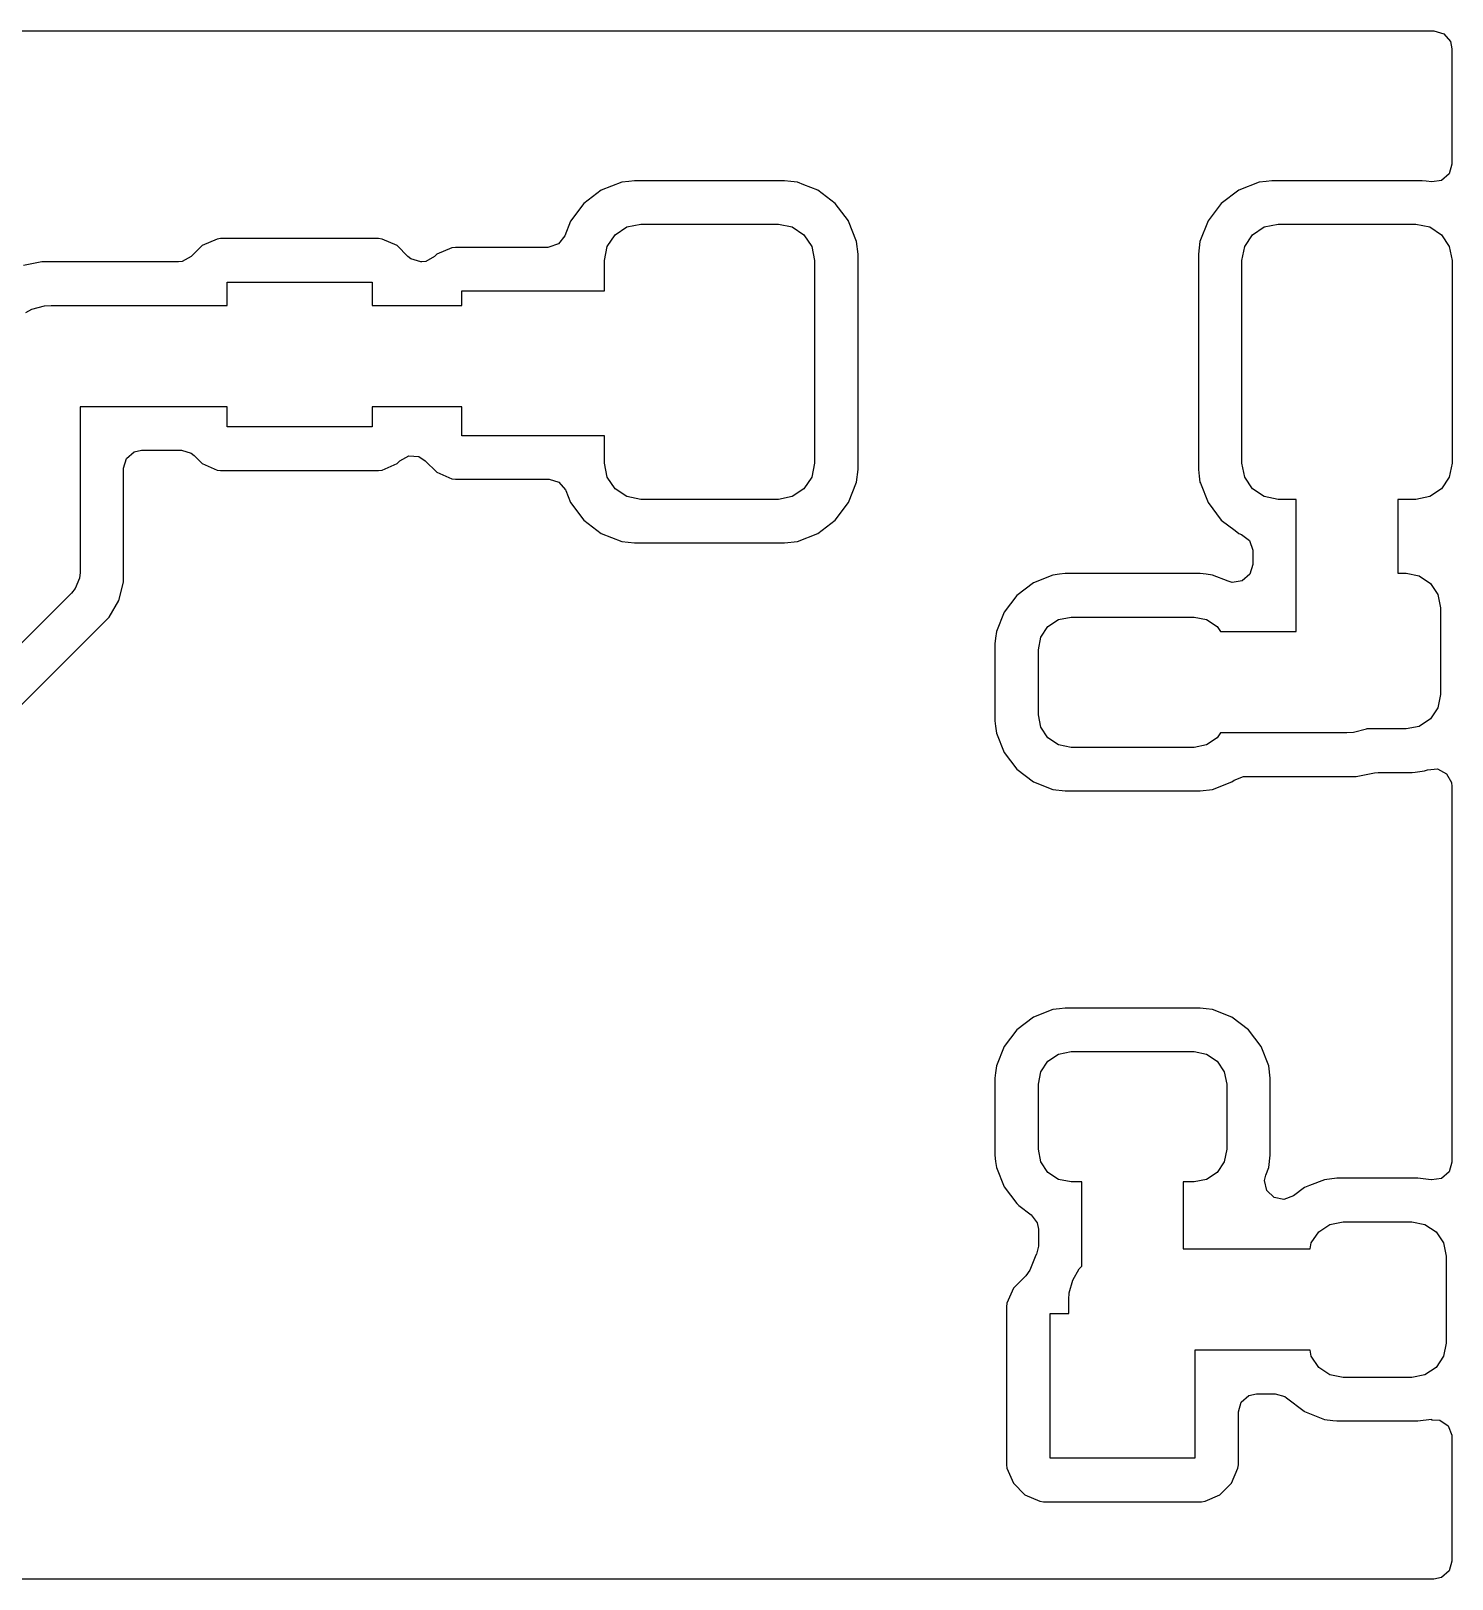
# Model space of a CAD drawing. Extents: x 98.6 to 124.4, y -100.9 to -89.8.
# Drawn here: x 114.56 to 124.36, y -100.7 to -90.02 of the extents above; entities that cross this region are included whole.
import ezdxf

# ---------------------------------------------------------------- set-up
doc = ezdxf.new("R2010")
doc.units = 0
doc.layers.add('BLACK', color=7, linetype='CONTINUOUS')

msp = doc.modelspace()

# ---------------------------------------------------------------- linework, layer by layer
at = {"layer": 'BLACK', "linetype": 'CONTINUOUS'}
for p, q in [((111.182676, -90.0155), (124.2405, -90.0155)), ((124.2405, -90.0155), (124.307539, -90.035185)), ((124.307539, -90.035185), (124.353294, -90.087989)), ((124.353294, -90.087989), (124.3645, -90.1395)), ((124.3645, -90.1395), (124.3645, -90.934503)), ((124.3645, -90.934503), (124.344815, -91.001542)), ((118.633438, -91.060122), (118.492656, -91.115639)), ((118.682853, -91.054188), (118.633438, -91.060122)), ((118.721898, -91.0495), (118.682853, -91.054188)), ((119.758102, -91.0495), (118.721898, -91.0495)), ((119.800926, -91.054642), (119.758102, -91.0495)), ((119.846561, -91.060122), (119.800926, -91.054642)), ((119.846563, -91.060122), (119.846561, -91.060122)), ((119.846564, -91.060123), (119.846563, -91.060122)), ((119.891192, -91.077722), (119.846564, -91.060123)), ((123.033438, -91.060122), (122.892656, -91.115639)), ((123.082853, -91.054188), (123.033438, -91.060122)), ((123.121898, -91.0495), (123.082853, -91.054188)), ((124.158102, -91.0495), (123.121898, -91.0495)), ((124.185651, -91.052808), (124.158102, -91.0495)), ((124.225718, -91.057619), (124.185651, -91.052808)), ((124.292011, -91.047297), (124.225718, -91.057619)), ((124.344815, -91.001542), (124.292011, -91.047297)), ((118.492656, -91.115639), (118.372077, -91.207077)), ((119.987343, -91.115639), (119.891192, -91.077722)), ((120.107922, -91.207077), (119.987343, -91.115639)), ((122.892656, -91.115639), (122.772077, -91.207077)), ((118.372077, -91.207077), (118.280638, -91.327658)), ((120.19936, -91.327656), (120.107922, -91.207077)), ((122.772077, -91.207077), (122.680639, -91.327656)), ((118.280637, -91.32766), (118.239889, -91.43099)), ((118.280638, -91.327658), (118.280637, -91.32766)), ((118.588223, -91.423223), (118.669329, -91.36903)), ((118.669329, -91.36903), (118.765, -91.35)), ((118.765, -91.35), (119.715, -91.35)), ((119.715, -91.35), (119.810671, -91.36903)), ((119.810671, -91.36903), (119.891777, -91.423223)), ((120.19936, -91.327657), (120.19936, -91.327656)), ((120.199361, -91.327658), (120.19936, -91.327657)), ((120.254877, -91.468436), (120.199361, -91.327658)), ((122.680639, -91.327656), (122.625122, -91.468438)), ((122.988223, -91.423223), (123.069329, -91.36903)), ((123.069329, -91.36903), (123.165, -91.35)), ((123.165, -91.35), (124.115, -91.35)), ((124.115, -91.35), (124.210671, -91.36903)), ((124.210671, -91.36903), (124.291777, -91.423223)), ((115.737234, -91.497794), (115.661848, -91.573181)), ((115.737235, -91.497793), (115.737234, -91.497794)), ((115.840008, -91.452415), (115.737235, -91.497793)), ((115.840012, -91.452413), (115.840008, -91.452415)), ((115.865117, -91.449502), (115.840012, -91.452413)), ((115.865143, -91.4495), (115.865117, -91.449502)), ((116.954865, -91.4495), (115.865143, -91.4495)), ((116.979992, -91.452415), (116.954865, -91.4495)), ((117.082765, -91.497794), (116.979992, -91.452415)), ((117.158152, -91.573181), (117.082765, -91.497794)), ((118.196983, -91.486134), (118.131076, -91.509327)), ((118.239889, -91.43099), (118.196983, -91.486134)), ((118.53403, -91.504329), (118.588223, -91.423223)), ((119.891777, -91.423223), (119.94597, -91.504329)), ((120.2655, -91.556898), (120.254877, -91.468436)), ((122.625122, -91.468438), (122.619842, -91.512413)), ((122.93403, -91.504329), (122.988223, -91.423223)), ((124.291777, -91.423223), (124.34597, -91.504329)), ((115.661848, -91.573181), (115.600525, -91.606666)), ((117.178794, -91.589815), (117.158152, -91.573181)), ((117.245833, -91.6095), (117.178794, -91.589815)), ((117.341848, -91.573181), (117.280525, -91.606666)), ((117.357234, -91.557794), (117.341848, -91.573181)), ((117.357235, -91.557793), (117.357234, -91.557794)), ((117.460008, -91.512415), (117.357235, -91.557793)), ((117.460012, -91.512413), (117.460008, -91.512415)), ((117.485117, -91.509502), (117.460012, -91.512413)), ((117.485143, -91.5095), (117.485117, -91.509502)), ((118.124535, -91.5095), (117.485143, -91.5095)), ((118.131076, -91.509327), (118.124535, -91.5095)), ((118.515, -91.6), (118.53403, -91.504329)), ((118.515, -91.81), (118.515, -91.6)), ((119.94597, -91.504329), (119.965, -91.6)), ((119.965, -91.6), (119.965, -93)), ((120.2655, -93.043102), (120.2655, -91.556898)), ((122.619842, -91.512413), (122.6145, -91.556898)), ((122.6145, -91.556898), (122.6145, -93.043102)), ((122.915, -91.6), (122.93403, -91.504329)), ((122.915, -93), (122.915, -91.6)), ((124.34597, -91.504329), (124.365, -91.6)), ((124.365, -91.6), (124.365, -93)), ((114.630929, -91.6095), (114.505261, -91.634497)), ((115.574167, -91.6095), (114.630929, -91.6095)), ((115.600525, -91.606666), (115.574167, -91.6095)), ((117.254167, -91.6095), (117.245833, -91.6095)), ((117.280525, -91.606666), (117.254167, -91.6095)), ((115.91, -91.91), (115.91, -91.75)), ((115.91, -91.75), (116.91, -91.75)), ((116.91, -91.75), (116.91, -91.91)), ((117.53, -91.91), (117.53, -91.81)), ((117.53, -91.81), (118.515, -91.81)), ((114.561061, -91.936642), (114.649316, -91.912994)), ((114.649316, -91.912994), (114.695, -91.91)), ((114.695, -91.91), (115.91, -91.91)), ((116.91, -91.91), (117.53, -91.91)), ((114.520603, -91.96), (114.561061, -91.936642)), ((115.91, -92.61), (114.895, -92.61)), ((114.895, -92.61), (114.895, -93.755)), ((115.91, -92.75), (115.91, -92.61)), ((117.53, -92.61), (116.91, -92.61)), ((116.91, -92.61), (116.91, -92.75)), ((117.53, -92.81), (117.53, -92.61)), ((116.91, -92.75), (115.91, -92.75)), ((118.515, -92.81), (117.53, -92.81)), ((118.515, -93), (118.515, -92.81)), ((115.1955, -93.0345), (115.215185, -92.967461)), ((115.215185, -92.967461), (115.267989, -92.921706)), ((115.267989, -92.921706), (115.3195, -92.9105)), ((115.3195, -92.9105), (115.594167, -92.9105)), ((115.594167, -92.9105), (115.661206, -92.930185)), ((115.661206, -92.930185), (115.681848, -92.946819)), ((115.681848, -92.946819), (115.737235, -93.002206)), ((117.082765, -93.002206), (117.102319, -92.982652)), ((117.102319, -92.982652), (117.163642, -92.949167)), ((117.163642, -92.949167), (117.233334, -92.954151)), ((117.233334, -92.954151), (117.277681, -92.982652)), ((117.277681, -92.982652), (117.277794, -92.982765)), ((117.277794, -92.982765), (117.357235, -93.062206)), ((115.1955, -93.689108), (115.1955, -93.0345)), ((115.737235, -93.002206), (115.840009, -93.047585)), ((115.840009, -93.047585), (115.865135, -93.0505)), ((115.865135, -93.0505), (116.954864, -93.050499)), ((116.954864, -93.050499), (116.954879, -93.050497)), ((116.954879, -93.050497), (116.954882, -93.050497)), ((116.954882, -93.050497), (116.979987, -93.047586)), ((116.979987, -93.047586), (116.979988, -93.047585)), ((116.979988, -93.047585), (116.979991, -93.047585)), ((116.979991, -93.047585), (117.082765, -93.002206)), ((117.357235, -93.062206), (117.460009, -93.107585)), ((118.53403, -93.095671), (118.515, -93)), ((118.588223, -93.176777), (118.53403, -93.095671)), ((119.94597, -93.095671), (119.891777, -93.176777)), ((119.965, -93), (119.94597, -93.095671)), ((120.254877, -93.131564), (120.2655, -93.043102)), ((122.6145, -93.043102), (122.620126, -93.089954)), ((122.620126, -93.089954), (122.625122, -93.131561)), ((122.93403, -93.095671), (122.915, -93)), ((122.988223, -93.176777), (122.93403, -93.095671)), ((124.34597, -93.095671), (124.291777, -93.176777)), ((124.365, -93), (124.34597, -93.095671)), ((117.460009, -93.107585), (117.485135, -93.1105)), ((117.485135, -93.1105), (118.132421, -93.110499)), ((118.132421, -93.110499), (118.19946, -93.130183)), ((118.19946, -93.130183), (118.245215, -93.182987)), ((118.245215, -93.182987), (118.247775, -93.189008)), ((118.247775, -93.189008), (118.280638, -93.272341)), ((118.669329, -93.23097), (118.588223, -93.176777)), ((119.891777, -93.176777), (119.810671, -93.23097)), ((120.199361, -93.272342), (120.254877, -93.131564)), ((122.625122, -93.131561), (122.625122, -93.131563)), ((122.625122, -93.131563), (122.625123, -93.131564)), ((122.625123, -93.131564), (122.628025, -93.138923)), ((122.628025, -93.138923), (122.680639, -93.272343)), ((123.069329, -93.23097), (122.988223, -93.176777)), ((124.291777, -93.176777), (124.210671, -93.23097)), ((118.280638, -93.272341), (118.372077, -93.392922)), ((118.765, -93.25), (118.669329, -93.23097)), ((119.715, -93.25), (118.765, -93.25)), ((119.810671, -93.23097), (119.715, -93.25)), ((120.107922, -93.392922), (120.199361, -93.272342)), ((122.680639, -93.272343), (122.772077, -93.392922)), ((123.165, -93.25), (123.069329, -93.23097)), ((123.29, -93.25), (123.165, -93.25)), ((123.29, -94.1625), (123.29, -93.25)), ((124.115, -93.25), (123.99, -93.25)), ((123.99, -93.25), (123.99, -93.76)), ((124.210671, -93.23097), (124.115, -93.25)), ((118.372077, -93.392922), (118.492656, -93.48436)), ((119.987342, -93.484361), (120.107922, -93.392922)), ((122.772077, -93.392922), (122.867075, -93.464961)), ((118.492656, -93.48436), (118.492657, -93.48436)), ((118.492657, -93.48436), (118.492658, -93.484361)), ((118.492658, -93.484361), (118.633436, -93.539877)), ((119.846564, -93.539877), (119.987342, -93.484361)), ((122.867075, -93.464961), (122.892658, -93.484361)), ((122.892658, -93.484361), (122.910988, -93.491589)), ((122.910988, -93.491589), (122.966132, -93.534493)), ((118.633436, -93.539877), (118.721898, -93.5505)), ((118.721898, -93.5505), (118.721903, -93.5505)), ((118.721903, -93.5505), (119.758097, -93.5505)), ((119.758097, -93.5505), (119.758102, -93.5505)), ((119.758102, -93.5505), (119.846564, -93.539877)), ((122.966132, -93.534493), (122.989327, -93.600401)), ((122.989327, -93.600401), (122.9895, -93.606944)), ((122.9895, -93.606944), (122.9895, -93.699936)), ((115.1955, -93.820893), (115.1955, -93.689108)), ((122.9895, -93.699936), (122.969815, -93.766975)), ((114.891157, -93.794018), (114.861294, -93.866114)), ((114.895, -93.755), (114.891157, -93.794018)), ((115.161392, -93.948186), (115.1955, -93.820893)), ((121.475023, -93.825136), (121.359921, -93.912421)), ((121.609411, -93.77214), (121.475023, -93.825136)), ((121.655841, -93.766565), (121.609411, -93.77214)), ((121.693856, -93.762), (121.655841, -93.766565)), ((122.626144, -93.762), (121.693856, -93.762)), ((122.667242, -93.766935), (122.626144, -93.762)), ((122.710588, -93.77214), (122.667242, -93.766935)), ((122.82001, -93.815291), (122.710588, -93.77214)), ((122.847853, -93.822674), (122.82001, -93.815291)), ((122.917011, -93.81273), (122.847853, -93.822674)), ((122.969815, -93.766975), (122.917011, -93.81273)), ((123.99, -93.76), (124.0475, -93.76)), ((124.0475, -93.76), (124.138387, -93.778079)), ((124.138387, -93.778079), (124.215438, -93.829562)), ((124.215438, -93.829562), (124.266921, -93.906613)), ((114.836421, -93.896421), (114.241421, -94.491421)), ((114.861294, -93.866114), (114.836421, -93.896421)), ((115.0955, -94.062314), (115.161392, -93.948186)), ((121.359921, -93.912421), (121.272636, -94.027523)), ((124.266921, -93.906613), (124.285, -93.9975)), ((114.407314, -94.7505), (115.0955, -94.062314)), ((121.272636, -94.027523), (121.21964, -94.161911)), ((121.648896, -94.079627), (121.735, -94.0625)), ((121.735, -94.0625), (122.585, -94.0625)), ((122.585, -94.0625), (122.671104, -94.079627)), ((124.285, -93.9975), (124.285, -94.5975)), ((121.21964, -94.161911), (121.214065, -94.208341)), ((121.527127, -94.201396), (121.575901, -94.128401)), ((121.575901, -94.128401), (121.648896, -94.079627)), ((122.671104, -94.079627), (122.744099, -94.128401)), ((122.744099, -94.128401), (122.766883, -94.1625)), ((122.766883, -94.1625), (123.29, -94.1625)), ((121.214065, -94.208341), (121.2095, -94.246356)), ((121.2095, -94.246356), (121.2095, -94.778644)), ((121.51, -94.2875), (121.527127, -94.201396)), ((121.51, -94.7375), (121.51, -94.2875)), ((124.285, -94.5975), (124.266921, -94.688387)), ((124.266921, -94.688387), (124.215438, -94.765438)), ((121.2095, -94.778644), (121.213851, -94.814872)), ((121.527127, -94.823604), (121.51, -94.7375)), ((124.215438, -94.765438), (124.138387, -94.816921)), ((121.213851, -94.814872), (121.21964, -94.863088)), ((121.21964, -94.863088), (121.272636, -94.997476)), ((121.575901, -94.896599), (121.527127, -94.823604)), ((121.648896, -94.945373), (121.575901, -94.896599)), ((122.744099, -94.896599), (122.671104, -94.945373)), ((122.766883, -94.8625), (122.744099, -94.896599)), ((123.64, -94.8625), (122.766883, -94.8625)), ((123.685684, -94.859506), (123.64, -94.8625)), ((123.773939, -94.835858), (123.685684, -94.859506)), ((123.775425, -94.835), (123.773939, -94.835858)), ((124.0475, -94.835), (123.775425, -94.835)), ((124.138387, -94.816921), (124.0475, -94.835)), ((121.272636, -94.997476), (121.359921, -95.112578)), ((121.735, -94.9625), (121.648896, -94.945373)), ((122.585, -94.9625), (121.735, -94.9625)), ((122.671104, -94.945373), (122.585, -94.9625)), ((121.359921, -95.112578), (121.475023, -95.199863)), ((124.111232, -95.132904), (124.176077, -95.125117)), ((124.176077, -95.125117), (124.195009, -95.11765)), ((124.195009, -95.11765), (124.264596, -95.111369)), ((124.264596, -95.111369), (124.326532, -95.143705)), ((121.475023, -95.199863), (121.475024, -95.199863)), ((121.475024, -95.199863), (121.475025, -95.199864)), ((121.475025, -95.199864), (121.60941, -95.252859)), ((122.71059, -95.252859), (122.844975, -95.199864)), ((122.844975, -95.199864), (122.860359, -95.188198)), ((122.860359, -95.188198), (122.92567, -95.163373)), ((122.92567, -95.163373), (122.935286, -95.163)), ((122.935286, -95.163), (123.704071, -95.163)), ((123.704071, -95.163), (123.830339, -95.137883)), ((123.830339, -95.137883), (123.854531, -95.1355)), ((123.854531, -95.1355), (124.089619, -95.1355)), ((124.089619, -95.1355), (124.111232, -95.132904)), ((124.326532, -95.143705), (124.361154, -95.204394)), ((124.361154, -95.204394), (124.3645, -95.233005)), ((124.3645, -95.233005), (124.3645, -97.825656)), ((121.60941, -95.252859), (121.693856, -95.263)), ((121.693856, -95.263), (121.693862, -95.263)), ((121.693862, -95.263), (122.626138, -95.263)), ((122.626138, -95.263), (122.626144, -95.263)), ((122.626144, -95.263), (122.71059, -95.252859)), ((121.475023, -96.825136), (121.359921, -96.912421)), ((121.609411, -96.77214), (121.475023, -96.825136)), ((121.655841, -96.766565), (121.609411, -96.77214)), ((121.693856, -96.762), (121.655841, -96.766565)), ((122.626144, -96.762), (121.693856, -96.762)), ((122.667242, -96.766935), (122.626144, -96.762)), ((122.710588, -96.77214), (122.667242, -96.766935)), ((122.844976, -96.825136), (122.710588, -96.77214)), ((122.960078, -96.912421), (122.844976, -96.825136)), ((121.359921, -96.912421), (121.272636, -97.027523)), ((123.047363, -97.027523), (122.960078, -96.912421)), ((121.272636, -97.027523), (121.21964, -97.161911)), ((123.047363, -97.027524), (123.047363, -97.027523)), ((123.047364, -97.027525), (123.047363, -97.027524)), ((123.100359, -97.16191), (123.047364, -97.027525)), ((121.21964, -97.161911), (121.214065, -97.208341)), ((121.527127, -97.201396), (121.575901, -97.128401)), ((121.575901, -97.128401), (121.648896, -97.079627)), ((121.648896, -97.079627), (121.735, -97.0625)), ((121.735, -97.0625), (122.585, -97.0625)), ((122.585, -97.0625), (122.671104, -97.079627)), ((122.671104, -97.079627), (122.744099, -97.128401)), ((122.744099, -97.128401), (122.792873, -97.201396)), ((123.1105, -97.246356), (123.100359, -97.16191)), ((121.214065, -97.208341), (121.2095, -97.246356)), ((121.2095, -97.246356), (121.2095, -97.778644)), ((121.51, -97.2875), (121.527127, -97.201396)), ((122.792873, -97.201396), (122.81, -97.2875)), ((123.1105, -97.778644), (123.1105, -97.246356)), ((121.51, -97.7375), (121.51, -97.2875)), ((122.81, -97.2875), (122.81, -97.7375)), ((121.2095, -97.778644), (121.214596, -97.821077)), ((121.527127, -97.823604), (121.51, -97.7375)), ((122.81, -97.7375), (122.792873, -97.823604)), ((123.100359, -97.86309), (123.1105, -97.778644)), ((121.214596, -97.821077), (121.21964, -97.863088)), ((121.21964, -97.863088), (121.272636, -97.997476)), ((121.575901, -97.896599), (121.527127, -97.823604)), ((121.648896, -97.945373), (121.575901, -97.896599)), ((122.744099, -97.896599), (122.671104, -97.945373)), ((122.792873, -97.823604), (122.744099, -97.896599)), ((123.079825, -97.915159), (123.100359, -97.86309)), ((124.344815, -97.892695), (124.292011, -97.93845)), ((124.3645, -97.825656), (124.344815, -97.892695)), ((121.272636, -97.997476), (121.359921, -98.112578)), ((121.735, -97.9625), (121.648896, -97.945373)), ((121.81, -97.9625), (121.735, -97.9625)), ((121.81, -98.544259), (121.81, -97.9625)), ((122.585, -97.9625), (122.51, -97.9625)), ((122.51, -97.9625), (122.51, -98.425)), ((122.671104, -97.945373), (122.585, -97.9625)), ((123.071444, -97.952565), (123.079825, -97.915159)), ((123.086719, -98.020744), (123.071444, -97.952565)), ((123.34634, -98.001639), (123.270105, -98.059449)), ((123.346341, -98.001638), (123.34634, -98.001639)), ((123.346342, -98.001638), (123.346341, -98.001638)), ((123.381925, -97.987605), (123.346342, -98.001638)), ((123.483924, -97.947382), (123.381925, -97.987605)), ((123.483925, -97.947382), (123.483924, -97.947382)), ((123.570381, -97.937), (123.483925, -97.947382)), ((123.570382, -97.937), (123.570381, -97.937)), ((124.129618, -97.937), (123.570382, -97.937)), ((124.129619, -97.937), (124.129618, -97.937)), ((124.220302, -97.94789), (124.129619, -97.937)), ((124.222853, -97.948394), (124.220302, -97.94789)), ((124.2236, -97.948286), (124.222853, -97.948394)), ((124.223971, -97.948331), (124.2236, -97.948286)), ((124.223982, -97.948231), (124.223971, -97.948331)), ((124.292011, -97.93845), (124.223982, -97.948231)), ((121.359921, -98.112578), (121.375643, -98.1245)), ((121.375643, -98.1245), (121.460425, -98.188792)), ((123.13643, -98.069842), (123.086719, -98.020744)), ((123.204794, -98.084271), (123.13643, -98.069842)), ((123.270105, -98.059449), (123.204794, -98.084271)), ((121.460425, -98.188792), (121.501948, -98.244984)), ((121.501948, -98.244984), (121.5095, -98.287596)), ((121.5095, -98.287596), (121.5095, -98.405944)), ((123.393079, -98.384113), (123.444562, -98.307062)), ((123.444562, -98.307062), (123.521613, -98.255579)), ((123.521613, -98.255579), (123.6125, -98.2375)), ((123.6125, -98.2375), (124.0875, -98.2375)), ((124.0875, -98.2375), (124.178387, -98.255579)), ((124.178387, -98.255579), (124.255438, -98.307062)), ((124.255438, -98.307062), (124.306921, -98.384113)), ((121.5095, -98.405944), (121.495668, -98.461165)), ((122.51, -98.425), (123.384946, -98.425)), ((123.384946, -98.425), (123.393079, -98.384113)), ((124.306921, -98.384113), (124.325, -98.475)), ((121.492685, -98.468925), (121.450207, -98.571474)), ((121.493535, -98.466873), (121.492685, -98.468925)), ((121.493539, -98.466864), (121.493535, -98.466871)), ((121.493535, -98.466871), (121.493535, -98.466873)), ((121.49486, -98.464393), (121.493539, -98.466864)), ((121.495314, -98.462578), (121.49486, -98.464393)), ((121.495866, -98.461247), (121.495314, -98.462578)), ((121.495668, -98.461165), (121.495866, -98.461247)), ((121.792326, -98.561933), (121.81, -98.544259)), ((124.325, -98.475), (124.325, -99.075)), ((121.423328, -98.611701), (121.337793, -98.697236)), ((121.450207, -98.571474), (121.423328, -98.611701)), ((121.722994, -98.729316), (121.746642, -98.641061)), ((121.746642, -98.641061), (121.792326, -98.561933)), ((121.337793, -98.697236), (121.292415, -98.800006)), ((121.72, -98.775), (121.722994, -98.729316)), ((121.292415, -98.800008), (121.2895, -98.825131)), ((121.2895, -98.825131), (121.2895, -99.914856)), ((121.292415, -98.800006), (121.292415, -98.800008)), ((121.59, -99.87), (121.59, -98.87)), ((121.59, -98.87), (121.72, -98.87)), ((121.72, -98.87), (121.72, -98.775)), ((124.325, -99.075), (124.306921, -99.165887)), ((123.384946, -99.125), (122.59, -99.125)), ((122.59, -99.125), (122.59, -99.87)), ((123.393079, -99.165887), (123.384946, -99.125)), ((123.444562, -99.242938), (123.393079, -99.165887)), ((124.306921, -99.165887), (124.255438, -99.242938)), ((123.521613, -99.294421), (123.444562, -99.242938)), ((123.6125, -99.3125), (123.521613, -99.294421)), ((124.178387, -99.294421), (124.0875, -99.3125)), ((124.255438, -99.242938), (124.178387, -99.294421)), ((124.0875, -99.3125), (123.6125, -99.3125)), ((122.8905, -99.5495), (122.910185, -99.482461)), ((122.910185, -99.482461), (122.962989, -99.436706)), ((122.962989, -99.436706), (123.0145, -99.4255)), ((123.0145, -99.4255), (123.143638, -99.4255)), ((123.143638, -99.4255), (123.210677, -99.445185)), ((123.210677, -99.445185), (123.221635, -99.454015)), ((123.221635, -99.454015), (123.221742, -99.453875)), ((123.221742, -99.453875), (123.343907, -99.546516)), ((122.8905, -99.914865), (122.8905, -99.5495)), ((123.343907, -99.546516), (123.346342, -99.548362)), ((123.346342, -99.548362), (123.483923, -99.602617)), ((123.483923, -99.602617), (123.541562, -99.609539)), ((123.541562, -99.609539), (123.570381, -99.613)), ((123.570381, -99.613), (123.570382, -99.613)), ((123.570382, -99.613), (124.129619, -99.613)), ((124.129619, -99.613), (124.223971, -99.601669)), ((124.223971, -99.601669), (124.224331, -99.604666)), ((124.224331, -99.604666), (124.279921, -99.606776)), ((124.279921, -99.606776), (124.337224, -99.646752)), ((124.337224, -99.646752), (124.363819, -99.711362)), ((124.363819, -99.711362), (124.3645, -99.724343)), ((124.3645, -99.724343), (124.3645, -100.5805)), ((121.2895, -99.914856), (121.289502, -99.914882)), ((121.289502, -99.914882), (121.292413, -99.939987)), ((121.292413, -99.939987), (121.292415, -99.939991)), ((121.292415, -99.939991), (121.337793, -100.042764)), ((122.59, -99.87), (121.59, -99.87)), ((122.842206, -100.042765), (122.887585, -99.939991)), ((122.887585, -99.939991), (122.8905, -99.914865)), ((121.337793, -100.042764), (121.337794, -100.042765)), ((121.337794, -100.042765), (121.417235, -100.122206)), ((122.762765, -100.122206), (122.842206, -100.042765)), ((121.417235, -100.122206), (121.520009, -100.167585)), ((122.659991, -100.167585), (122.762765, -100.122206)), ((121.520009, -100.167585), (121.545135, -100.1705)), ((121.545135, -100.1705), (122.634864, -100.170499)), ((122.634864, -100.170499), (122.634879, -100.170497)), ((122.634879, -100.170497), (122.634882, -100.170497)), ((122.634882, -100.170497), (122.659987, -100.167586)), ((122.659987, -100.167586), (122.659988, -100.167585)), ((122.659988, -100.167585), (122.659991, -100.167585)), ((124.3645, -100.5805), (124.344815, -100.647539)), ((124.344815, -100.647539), (124.292011, -100.693294)), ((124.2405, -100.7045), (104.695, -100.7045)), ((124.292011, -100.693294), (124.2405, -100.7045))]:
    msp.add_line(p, q, dxfattribs=at)

doc.saveas('drawing.dxf')
